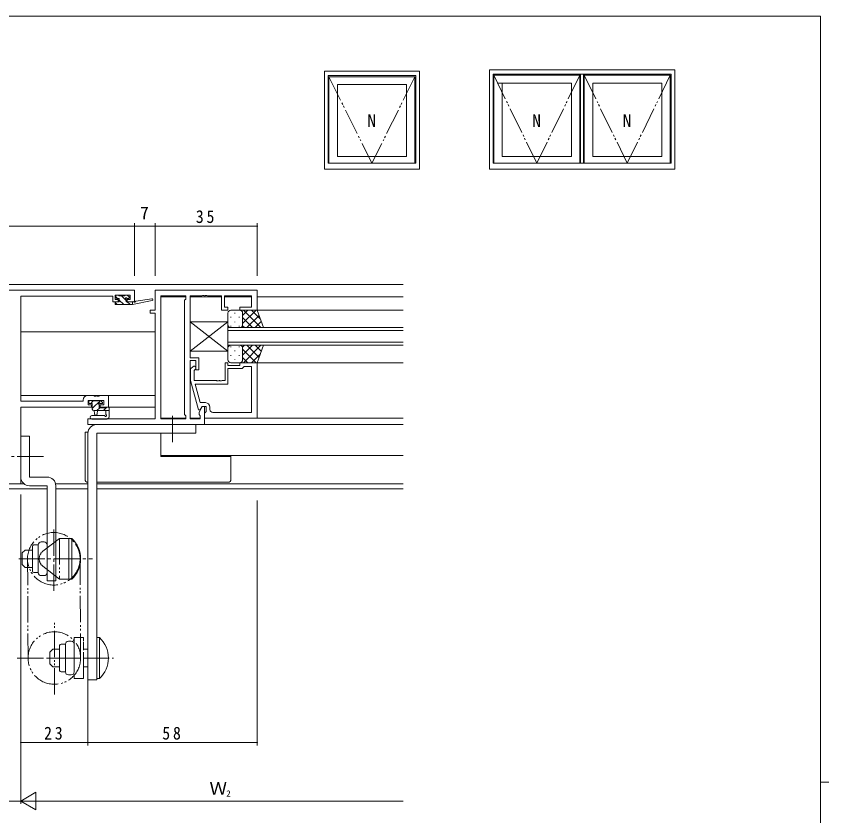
# Model space of a CAD drawing. Units: millimetres on the paper. Extents: x -420 to 373, y -297 to 267.
# Drawn here: x 76.7 to 355.1, y -9.5 to 264.4 of the extents above; entities that cross this region are included whole.
import ezdxf
from ezdxf.enums import TextEntityAlignment as Align

# ---------------------------------------------------------------- set-up
doc = ezdxf.new("R2010")
doc.units = ezdxf.units.MM
for name, pattern in [('CHAIN2', [12, 9, -1, 1, -1]), ('DASHED3', [4, 3, -1]), ('DOUBLE_CHAIN2', [12.8, 9, -1, 0.6, -0.6, 0.6, -1])]:
    doc.linetypes.add(name, pattern=pattern)
for name, color, linetype, lineweight in [('0-1_YKK_ZWAK', 7, 'Continuous', 9), ('0-3_YKK_11', 7, 'Continuous', 9), ('0-4_YKK_12', 2, 'Continuous', 9), ('0-5_YKK_13', 4, 'Continuous', 9), ('0-6_YKK_D', 6, 'Continuous', 9), ('0-7_YKK_A1', 4, 'Continuous', 9)]:
    doc.layers.add(name, color=color, linetype=linetype, lineweight=lineweight)
doc.styles.add('ＭＳ ゴシック', font='')
doc.styles.get('ＭＳ ゴシック').set_extended_font_data('MS Gothic')

msp = doc.modelspace()

# ---------------------------------------------------------------- linework, layer by layer
at = {"layer": '0-1_YKK_ZWAK'}
for p, q in [((352.3, 264.425), (-417.7, 264.425)), ((352.3, 264.425), (352.3, -260.575)), ((352.3, 1.925), (355.1, 1.925))]:
    msp.add_line(p, q, dxfattribs=at)
at = {"layer": '0-3_YKK_11'}
for p, q in [((19.222, 170.518), (117.222, 170.518)), ((117.222, 170.518), (117.222, 166.618)), ((124.222, 170.517), (124.222, 163.717)), ((159.222, 170.517), (124.222, 170.517)), ((159.222, 163.717), (159.222, 170.517)), ((78.222, 168.518), (78.222, 132.518)), ((109.722, 168.518), (78.222, 168.518)), ((109.722, 166.618), (109.722, 168.518)), ((110.522, 168.888), (110.522, 167.418)), ((115.722, 168.888), (110.522, 168.888)), ((110.522, 167.418), (111.622, 167.418)), ((111.622, 167.418), (111.622, 166.618)), ((114.622, 167.418), (115.722, 167.418)), ((114.622, 166.618), (114.622, 167.418)), ((115.722, 167.418), (115.722, 168.888)), ((126.152, 168.587), (126.152, 126.447)), ((134.722, 168.587), (126.152, 168.587)), ((126.152, 168.587), (126.152, 126.447)), ((134.292, 167.087), (134.722, 167.517)), ((134.292, 127.947), (134.292, 167.087)), ((134.722, 167.517), (134.722, 168.587)), ((136.222, 168.587), (140.264, 168.587)), ((136.222, 147.417), (136.222, 168.587)), ((140.264, 168.587), (140.447, 168.707)), ((140.447, 168.707), (140.997, 168.707)), ((140.997, 168.707), (141.18, 168.587)), ((141.18, 168.587), (141.264, 168.587)), ((141.264, 168.587), (141.447, 168.707)), ((141.447, 168.707), (141.997, 168.707)), ((141.997, 168.707), (142.18, 168.587)), ((142.18, 168.587), (147.022, 168.587)), ((147.022, 168.587), (147.022, 163.717)), ((148.022, 168.587), (157.292, 168.587)), ((148.022, 164.717), (148.022, 168.587)), ((157.292, 168.587), (157.292, 164.717)), ((111.622, 166.618), (109.722, 166.618)), ((117.222, 166.618), (114.622, 166.618)), ((149.222, 164.717), (148.022, 164.717)), ((149.222, 163.717), (149.222, 164.717)), ((153.222, 164.717), (153.222, 163.717)), ((157.292, 164.717), (153.222, 164.717)), ((122.522, 163.717), (122.522, 162.717)), ((124.222, 163.717), (122.522, 163.717)), ((122.522, 162.717), (124.222, 162.717)), ((124.222, 162.717), (124.222, 126.447)), ((147.022, 163.717), (149.222, 163.717)), ((153.222, 163.717), (159.222, 163.717)), ((139.222, 147.417), (136.222, 147.417)), ((136.222, 146.417), (138.222, 146.417)), ((136.222, 126.447), (136.222, 146.417)), ((138.222, 146.417), (138.222, 143.217)), ((139.222, 143.217), (139.222, 147.417)), ((148.222, 145.717), (149.222, 145.717)), ((148.222, 139.617), (148.222, 145.717)), ((149.222, 145.717), (149.222, 144.717)), ((153.222, 145.717), (159.222, 145.717)), ((153.222, 144.717), (153.222, 145.717)), ((159.222, 145.717), (159.222, 126.717)), ((136.422, 143.566), (137.198, 144.342)), ((136.422, 139.621), (136.422, 143.566)), ((138.046, 143.493), (137.622, 143.069)), ((137.622, 143.069), (137.622, 139.617)), ((138.222, 143.217), (139.222, 143.217)), ((149.222, 144.717), (153.222, 144.717)), ((149.222, 143.717), (149.222, 138.317)), ((154.022, 143.717), (149.222, 143.717)), ((154.522, 144.217), (154.022, 143.717)), ((154.722, 144.417), (154.522, 144.217)), ((157.292, 144.417), (154.722, 144.417)), ((157.292, 128.647), (157.292, 144.417)), ((157.292, 128.647), (157.292, 144.417)), ((139.129, 129.517), (136.422, 139.621)), ((137.622, 139.617), (145.264, 139.617)), ((145.264, 139.617), (145.447, 139.497)), ((145.447, 139.497), (145.997, 139.497)), ((145.997, 139.497), (146.18, 139.617)), ((146.18, 139.617), (146.264, 139.617)), ((146.264, 139.617), (146.447, 139.497)), ((146.447, 139.497), (146.997, 139.497)), ((146.997, 139.497), (147.18, 139.617)), ((147.18, 139.617), (148.222, 139.617)), ((138.014, 138.317), (139.702, 132.017)), ((149.222, 138.317), (138.014, 138.317)), ((101.122, 134.418), (103.264, 134.418)), ((103.264, 134.418), (103.447, 134.298)), ((103.447, 134.298), (103.997, 134.298)), ((103.997, 134.298), (104.18, 134.418)), ((104.18, 134.418), (104.264, 134.418)), ((104.264, 134.418), (104.447, 134.298)), ((104.447, 134.298), (104.997, 134.298)), ((104.997, 134.298), (105.18, 134.418)), ((105.18, 134.418), (108.222, 134.418)), ((108.222, 134.418), (108.222, 130.518)), ((78.222, 132.518), (99.622, 132.518)), ((99.622, 132.518), (99.622, 132.918)), ((101.252, 132.788), (101.252, 131.318)), ((106.722, 132.788), (101.252, 132.788)), ((101.252, 131.318), (102.422, 131.318)), ((102.422, 131.318), (102.422, 130.518)), ((105.422, 131.318), (106.722, 131.318)), ((105.422, 130.518), (105.422, 131.318)), ((106.722, 131.318), (106.722, 132.788)), ((139.702, 132.017), (141.522, 132.017)), ((78.222, 130.518), (78.222, 104.218)), ((102.422, 130.518), (78.222, 130.518)), ((108.222, 130.518), (105.422, 130.518)), ((139.729, 129.517), (139.129, 129.517)), ((140.422, 130.717), (139.292, 128.76)), ((139.292, 128.76), (139.292, 127.947)), ((140.422, 130.717), (139.729, 129.517)), ((141.222, 130.717), (140.422, 130.717)), ((141.722, 130.717), (140.422, 130.717)), ((141.222, 124.517), (141.222, 130.717)), ((141.222, 128.417), (141.522, 128.717)), ((141.222, 126.717), (141.222, 128.417)), ((141.522, 128.717), (141.722, 128.917)), ((141.722, 128.917), (141.722, 130.717)), ((143.022, 130.517), (143.022, 129.647)), ((144.022, 128.647), (157.292, 128.647)), ((101.222, 126.447), (101.222, 124.517)), ((124.222, 126.447), (101.222, 126.447)), ((126.152, 126.447), (134.722, 126.447)), ((134.722, 127.517), (134.292, 127.947)), ((134.722, 126.447), (134.722, 127.517)), ((139.722, 126.447), (136.222, 126.447)), ((139.292, 127.947), (139.722, 127.517)), ((139.722, 127.517), (139.722, 126.447)), ((159.222, 126.717), (141.222, 126.717)), ((101.222, 124.517), (141.222, 124.517)), ((78.222, 104.218), (58.222, 104.218))]:
    msp.add_line(p, q, dxfattribs=at)
for centre, radius, start, end in [((137.622, 143.917), 0.6, 314.99998, 135), ((101.122, 132.918), 1.5, 90, 179.99998), ((141.522, 130.517), 1.5, 0, 89.99998), ((144.022, 129.647), 1, 180, 269.99998)]:
    msp.add_arc(centre, radius, start, end, dxfattribs=at)
at = {"layer": '0-4_YKK_12'}
for p, q in [((-72.778, 172.518), (209.222, 172.518)), ((134.72, 168.317), (126.153, 168.317)), ((147.02, 168.317), (136.223, 168.317)), ((157.29, 168.317), (148.023, 168.317)), ((209.222, 168.317), (159.222, 168.317)), ((158.722, 163.717), (209.222, 163.717)), ((124.222, 156.318), (78.222, 156.318)), ((149.221, 157.717), (209.222, 157.717)), ((149.221, 151.717), (149.221, 157.717)), ((209.222, 156.717), (149.221, 156.717)), ((149.221, 152.717), (209.222, 152.717)), ((209.222, 151.717), (149.221, 151.717)), ((209.222, 145.717), (159.222, 145.717)), ((78.222, 134.418), (124.222, 134.418)), ((124.222, 130.518), (107.922, 130.518)), ((134.72, 126.717), (126.153, 126.717)), ((139.72, 126.717), (136.223, 126.717)), ((209.222, 126.717), (141.522, 126.717)), ((209.222, 124.517), (140.784, 124.517)), ((126.152, 121.518), (126.152, 113.918)), ((209.222, 113.918), (126.152, 113.918)), ((79.381, 104.148), (57.063, 104.148)), ((101.22, 104.148), (90.153, 104.148)), ((209.222, 104.148), (104.22, 104.148)), ((87.22, 102.518), (49.224, 102.518)), ((101.22, 102.518), (90.22, 102.518)), ((209.222, 102.518), (104.22, 102.518))]:
    msp.add_line(p, q, dxfattribs=at)
at = {"layer": '0-5_YKK_13'}
for p, q in [((110.822, 168.018), (110.822, 168.518)), ((110.822, 168.27), (111.374, 167.718)), ((111.122, 168.818), (111.622, 168.818)), ((111.822, 168.618), (113.822, 168.618)), ((111.922, 167.17), (113.474, 165.618)), ((112.719, 168.618), (114.322, 167.015)), ((114.022, 168.818), (114.622, 168.818)), ((115.122, 167.718), (114.783, 167.718)), ((114.834, 168.73), (115.334, 168.23)), ((117.634, 166.791), (123.176, 167.615)), ((110.522, 166.325), (111.229, 165.618)), ((110.522, 165.918), (110.522, 166.318)), ((110.822, 166.618), (111.922, 166.618)), ((114.719, 166.618), (115.719, 165.618)), ((116.52, 165.618), (123.281, 167.024)), ((116.52, 166.618), (116.607, 166.632)), ((149.222, 158.717), (149.222, 162.717)), ((150.222, 163.717), (153.222, 163.717)), ((151.585, 162.797), (151.585, 162.597)), ((159.222, 163.717), (153.222, 163.717)), ((154.222, 161.926), (156.014, 163.717)), ((154.222, 159.097), (158.842, 163.717)), ((154.222, 162.717), (154.222, 159.117)), ((154.222, 162.317), (154.222, 158.717)), ((154.49, 163.717), (160.49, 157.717)), ((155.671, 157.717), (159.866, 161.913)), ((157.319, 163.717), (160.279, 160.757)), ((161.365, 157.717), (159.222, 163.717)), ((149.222, 159.717), (136.222, 159.717)), ((136.222, 159.717), (136.222, 149.717)), ((149.222, 159.717), (136.222, 149.717)), ((149.222, 149.717), (136.222, 159.717)), ((149.222, 159.717), (149.222, 149.717)), ((150.17, 161.382), (150.17, 161.182)), ((151.585, 159.767), (151.585, 159.567)), ((153, 161.382), (153, 161.182)), ((154.222, 161.157), (157.662, 157.717)), ((158.499, 157.717), (160.611, 159.829)), ((150.17, 158.352), (150.17, 158.152)), ((153.222, 157.717), (150.222, 157.717)), ((153, 158.352), (153, 158.152)), ((153.222, 157.717), (161.365, 157.717)), ((154.165, 158.385), (154.833, 157.717)), ((149.222, 150.717), (149.222, 146.717)), ((150.17, 151.082), (150.17, 151.282)), ((153.222, 151.717), (150.222, 151.717)), ((153, 151.082), (153, 151.282)), ((161.365, 151.717), (153.222, 151.717)), ((154.165, 151.049), (154.833, 151.717)), ((154.222, 148.278), (157.662, 151.717)), ((154.222, 147.117), (154.222, 150.717)), ((154.49, 145.717), (160.49, 151.717)), ((155.671, 151.717), (159.866, 147.522)), ((158.499, 151.717), (160.611, 149.606)), ((161.365, 151.717), (159.222, 145.717)), ((136.222, 149.717), (149.222, 149.717)), ((150.17, 148.052), (150.17, 148.252)), ((151.585, 149.667), (151.585, 149.867)), ((153, 148.052), (153, 148.252)), ((154.222, 150.338), (158.842, 145.717)), ((154.222, 146.717), (154.222, 150.317)), ((157.319, 145.717), (160.279, 148.678)), ((150.222, 145.717), (153.222, 145.717)), ((151.585, 146.637), (151.585, 146.837)), ((159.222, 145.717), (153.222, 145.717)), ((154.222, 147.509), (156.014, 145.717)), ((101.522, 131.988), (101.522, 132.488)), ((101.822, 132.788), (102.322, 132.788)), ((102.165, 131.688), (103.065, 132.588)), ((102.522, 132.588), (104.622, 132.588)), ((102.722, 129.999), (105.5, 132.777)), ((104.822, 132.788), (105.422, 132.788)), ((105.922, 131.688), (105.583, 131.688)), ((105.634, 132.7), (106.134, 132.2)), ((108.522, 129.288), (103.222, 129.288)), ((103.322, 129.288), (103.424, 128.143)), ((104.256, 129.288), (105.256, 130.288)), ((104.522, 129.288), (104.42, 128.143)), ((106.501, 129.288), (107.701, 130.488)), ((107.322, 128.107), (107.322, 129.288)), ((107.622, 130.488), (108.222, 130.488)), ((108.522, 130.188), (108.522, 127.225)), ((106.786, 127.618), (102.538, 127.618)), ((107.717, 126.418), (102.538, 126.418)), ((107.907, 126.485), (108.338, 126.838)), ((138.22, 124.518), (104.22, 124.518)), ((138.22, 124.518), (138.22, 121.518)), ((78.22, 120.518), (78.22, 106.518)), ((81.22, 120.518), (78.22, 120.518)), ((81.22, 120.518), (81.22, 106.518)), ((100.222, 121.918), (101.222, 121.918)), ((100.222, 105.718), (100.222, 121.918)), ((101.22, 121.518), (101.22, 37.018)), ((101.222, 121.918), (101.247, 121.918)), ((104.22, 37.018), (104.22, 121.518)), ((104.22, 121.518), (138.22, 121.518)), ((126.222, 113.918), (126.222, 113.618)), ((126.222, 113.618), (149.222, 113.618)), ((150.222, 113.618), (150.222, 113.918)), ((87.22, 106.518), (81.22, 106.518)), ((87.22, 103.518), (81.22, 103.518)), ((87.22, 71.018), (87.22, 103.518)), ((90.22, 103.518), (90.22, 71.018)), ((149.222, 104.718), (104.22, 104.718)), ((85.22, 84.291), (86.22, 84.291)), ((91.52, 83.97), (91.52, 81.22)), ((95.72, 85.518), (94.72, 85.518)), ((95.72, 85.518), (95.72, 71.518)), ((79.72, 81.518), (78.72, 80.518)), ((82.22, 81.518), (79.72, 81.518)), ((82.22, 82.768), (82.22, 74.268)), ((84.22, 83.268), (82.72, 83.268)), ((84.22, 83.291), (84.22, 81.905)), ((84.22, 75.131), (84.22, 81.905)), ((87.22, 83.291), (87.22, 73.744)), ((78.72, 80.518), (78.72, 76.518)), ((90.22, 75.815), (90.22, 73.065)), ((84.22, 73.768), (82.72, 73.768)), ((84.22, 75.131), (84.22, 73.744)), ((85.22, 72.744), (86.22, 72.744)), ((90.22, 71.018), (87.22, 71.018)), ((94.52, 50.291), (95.52, 50.291)), ((105.22, 37.518), (105.22, 51.518)), ((91.52, 40.268), (91.52, 48.768)), ((93.52, 49.268), (92.02, 49.268)), ((93.52, 47.905), (93.52, 49.291)), ((93.52, 47.905), (93.52, 41.131)), ((96.52, 39.744), (96.52, 49.291)), ((99.72, 49.97), (99.72, 47.22)), ((88.22, 42.518), (88.22, 46.518)), ((89.22, 41.518), (88.22, 42.518)), ((91.52, 41.518), (89.22, 41.518)), ((93.52, 39.768), (92.02, 39.768)), ((93.52, 39.744), (93.52, 41.131)), ((94.52, 38.744), (95.52, 38.744)), ((101.22, 37.018), (104.22, 37.018)), ((105.22, 37.518), (104.22, 37.518))]:
    msp.add_line(p, q, dxfattribs=at)
at = {"layer": '0-5_YKK_13', "linetype": 'CHAIN2'}
for p, q in [((130.22, 127.518), (130.22, 118.518)), ((85.992, 113.518), (68.614, 113.518)), ((89.52, 67.518), (89.52, 89.518)), ((77.487, 78.518), (102.806, 78.518)), ((87.551, 44.518), (109.959, 44.518))]:
    msp.add_line(p, q, dxfattribs=at)
at = {"layer": '0-5_YKK_13', "linetype": 'DOUBLE_CHAIN2'}
for p, q in [((85.784, 81.091), (91.52, 85.518)), ((94.72, 85.518), (91.52, 85.518)), ((91.52, 85.518), (91.52, 71.518)), ((94.72, 85.518), (94.72, 71.518)), ((80.52, 78.465), (80.72, 44.465)), ((98.52, 78.571), (98.72, 44.571)), ((85.784, 75.945), (91.52, 71.518)), ((94.72, 71.518), (91.52, 71.518)), ((89.72, 32.018), (89.72, 57.018)), ((96.52, 51.518), (96.52, 37.518)), ((99.72, 51.518), (96.52, 51.518)), ((99.72, 37.518), (99.72, 51.518)), ((77.02, 44.518), (101.58, 44.518)), ((96.52, 37.518), (99.72, 37.518))]:
    msp.add_line(p, q, dxfattribs=at)
at = {"layer": '0-5_YKK_13', "linetype": 'DASHED3'}
for p, q in [((101.22, 47.518), (99.72, 47.518)), ((101.22, 41.518), (99.72, 41.518))]:
    msp.add_line(p, q, dxfattribs=at)
at = {"layer": '0-5_YKK_13'}
for points in [[(111.922, 166.618), (111.922, 167.718), (111.122, 167.718)], [(114.322, 167.257), (114.322, 166.618), (116.52, 166.618)], [(110.822, 165.618), (116.52, 165.618), (116.52, 166.618)], [(102.722, 129.788), (102.722, 131.688), (101.822, 131.688)], [(105.122, 131.227), (105.122, 130.288), (107.422, 130.288)], [(126.319, 113.618), (126.34, 113.693), (126.36, 113.918)], [(149.222, 113.618), (150.222, 113.618), (150.222, 105.718)], [(95.72, 71.518), (94.72, 71.518), (94.72, 85.518)], [(82.22, 75.518), (79.72, 75.518), (78.72, 76.518)], [(105.22, 51.518), (104.22, 51.518), (104.22, 37.518)], [(91.52, 47.518), (89.22, 47.518), (88.22, 46.518)]]:
    msp.add_lwpolyline(points, dxfattribs=at)
at = {"layer": '0-5_YKK_13', "linetype": 'DOUBLE_CHAIN2'}
for centre in [(89.52, 78.518), (89.72, 44.518)]:
    msp.add_circle(centre, 9, dxfattribs=at)
at = {"layer": '0-5_YKK_13'}
for centre, radius, start, end in [((111.122, 168.518), 0.3, 90, 180), ((111.122, 168.018), 0.3, 180, 270), ((111.622, 168.618), 0.2, 0, 90), ((114.022, 168.618), 0.2, 90, 180), ((114.322, 167.718), 0.25, 33.05573, 236.94426), ((114.022, 167.257), 0.3, 0, 56.94426), ((114.783, 168.018), 0.3, 213.05573, 270), ((114.622, 168.518), 0.3, 45, 90), ((115.122, 168.018), 0.3, 270, 45), ((123.22, 167.318), 0.3, 281.7498, 98.44934), ((110.822, 166.318), 0.3, 90, 180), ((110.822, 165.918), 0.3, 180, 270), ((116.655, 166.336), 0.3, 39.19753, 99.19753), ((117.12, 166.715), 0.3, 219.19753, 338.44934), ((117.678, 166.495), 0.3, 98.44934, 158.44934), ((150.222, 162.717), 1, 90, 180), ((153.222, 162.717), 1, 0, 90), ((153.222, 162.717), 1, 0, 90), ((150.222, 158.717), 1, 180, 270), ((153.222, 158.717), 1, 270, 0), ((153.222, 158.717), 1, 270, 0), ((150.222, 150.717), 1, 90, 180), ((153.222, 150.717), 1, 0, 90), ((153.222, 150.717), 1, 0, 90), ((150.222, 146.717), 1, 180, 270), ((153.222, 146.717), 1, 270, 0), ((153.222, 146.717), 1, 270, 0), ((101.822, 132.488), 0.3, 90, 180), ((101.822, 131.988), 0.3, 180, 270), ((102.322, 132.588), 0.2, 0, 90), ((104.822, 132.588), 0.2, 90, 180), ((105.122, 131.688), 0.25, 33.05573, 236.94426), ((104.822, 131.227), 0.3, 0, 56.94426), ((105.583, 131.988), 0.3, 213.05573, 270), ((105.422, 132.488), 0.3, 45, 90), ((105.922, 131.988), 0.3, 270, 45), ((103.222, 129.788), 0.5, 180, 270), ((103.922, 128.188), 0.5, 185.09206, 354.90793), ((107.622, 128.107), 0.3, 180, 239.99998), ((107.622, 130.288), 0.2, 89.99998, 180), ((108.222, 130.188), 0.3, 0, 90), ((102.538, 127.018), 0.6, 90, 270), ((106.786, 127.318), 0.3, 26.74368, 90), ((107.322, 127.588), 0.3, 206.74368, 59.99998), ((107.717, 126.718), 0.3, 270, 309.23453), ((108.022, 127.225), 0.5, 309.23453, 0), ((104.22, 121.518), 3, 90, 180), ((81.22, 106.518), 3, 180, 270), ((87.22, 103.518), 3, 0, 90), ((101.222, 105.718), 1, 180, 270), ((149.222, 105.718), 1, 270, 0), ((85.22, 83.291), 1, 90, 180), ((86.22, 83.291), 1, 0, 90), ((89.053, 78.518), 9.667, 313.60283, 46.39716), ((82.72, 82.768), 0.5, 90, 180), ((82.72, 74.268), 0.5, 180, 270), ((85.22, 73.744), 1, 180, 270), ((86.22, 73.744), 1, 270, 0), ((94.52, 49.291), 1, 90, 180), ((95.52, 49.291), 1, 0, 90), ((98.553, 44.518), 9.667, 313.60283, 46.39716), ((92.02, 48.768), 0.5, 90, 180), ((92.02, 40.268), 0.5, 180, 270), ((94.52, 39.744), 1, 180, 270), ((95.52, 39.744), 1, 270, 0)]:
    msp.add_arc(centre, radius, start, end, dxfattribs=at)
at = {"layer": '0-5_YKK_13', "linetype": 'DOUBLE_CHAIN2'}
msp.add_arc((87.77, 78.518), 3.25, 127.66316, 232.33682, dxfattribs=at)
at = {"layer": '0-6_YKK_D'}
for p, q in [((19.222, 192.518), (117.222, 192.518)), ((117.222, 175.518), (117.222, 193.518)), ((117.222, 175.518), (117.222, 193.518)), ((117.222, 192.518), (124.222, 192.518)), ((124.222, 175.518), (124.222, 193.518)), ((124.222, 175.518), (124.222, 193.518)), ((124.222, 192.518), (159.222, 192.518)), ((159.222, 175.518), (159.222, 193.518)), ((78.222, 100.518), (78.222, -5.482)), ((78.222, 98.518), (78.222, 14.518)), ((78.222, 98.518), (78.222, -5.482)), ((101.222, 98.518), (101.222, 14.518)), ((101.222, 98.518), (101.222, 14.518)), ((159.222, 98.518), (159.222, 14.518)), ((101.222, 15.518), (78.222, 15.518)), ((101.222, 15.518), (159.222, 15.518)), ((78.222, -4.482), (83.418, -1.482)), ((83.418, -7.482), (83.418, -1.482)), ((58.222, -4.482), (78.222, -4.482)), ((78.222, -4.482), (88.614, -4.482)), ((78.222, -4.482), (83.418, -7.482)), ((84.222, -4.482), (209.222, -4.482))]:
    msp.add_line(p, q, dxfattribs=at)
for centre, start, end in [((117.222, 192.518), 0, 180), ((117.222, 192.518), 0, 180), ((117.222, 192.518), 180, 0), ((117.222, 192.518), 180, 0), ((124.222, 192.518), 0, 180), ((124.222, 192.518), 0, 180), ((124.222, 192.518), 180, 0), ((124.222, 192.518), 180, 0), ((159.222, 192.518), 0, 180), ((159.222, 192.518), 180, 0), ((78.222, 15.518), 0, 180), ((78.222, 15.518), 180, 0), ((101.222, 15.518), 0, 180), ((101.222, 15.518), 0, 180), ((101.222, 15.518), 180, 0), ((101.222, 15.518), 180, 0), ((159.222, 15.518), 0, 180), ((159.222, 15.518), 180, 0)]:
    msp.add_arc(centre, 0.106, start, end, dxfattribs=at)
at = {"layer": '0-7_YKK_A1'}
for p, q in [((214.802, 212.073), (214.802, 245.573)), ((183.552, 214.073), (183.552, 244.073)), ((183.552, 244.073), (213.552, 244.073)), ((183.802, 214.073), (183.802, 243.723)), ((183.802, 243.723), (198.552, 243.723)), ((198.552, 243.723), (213.302, 243.723)), ((213.302, 214.073), (213.302, 243.723)), ((213.552, 214.073), (213.552, 244.073)), ((301.05, 244.573), (240.05, 244.573)), ((240.05, 214.073), (240.05, 244.573)), ((240.3, 244.223), (269.8, 244.223)), ((240.3, 214.073), (240.3, 244.223)), ((240.3, 244.223), (254.775, 244.223)), ((269.8, 214.073), (269.8, 244.223)), ((270.05, 214.073), (270.05, 244.573)), ((271.05, 214.073), (271.05, 244.573)), ((285.775, 244.223), (271.3, 244.223)), ((271.3, 214.073), (271.3, 244.223)), ((300.8, 244.223), (271.3, 244.223)), ((300.8, 214.073), (300.8, 244.223)), ((301.05, 214.073), (301.05, 244.573)), ((186.702, 216.323), (186.702, 241.023)), ((186.702, 241.023), (198.552, 241.023)), ((198.552, 241.023), (210.402, 241.023)), ((210.402, 216.323), (210.402, 241.023)), ((241.621, 241.523), (266.9, 241.523)), ((243.2, 216.323), (243.2, 241.523)), ((243.2, 241.523), (254.775, 241.523)), ((266.9, 216.323), (266.9, 241.523)), ((285.775, 241.523), (274.2, 241.523)), ((274.2, 216.323), (274.2, 241.523)), ((297.9, 241.523), (274.2, 241.523)), ((297.9, 216.323), (297.9, 241.523)), ((186.702, 216.323), (210.402, 216.323)), ((243.2, 216.323), (266.9, 216.323)), ((297.9, 216.323), (274.2, 216.323)), ((182.302, 212.073), (214.802, 212.073)), ((183.552, 214.073), (213.552, 214.073)), ((238.8, 212.073), (269.8, 212.073)), ((301.05, 214.073), (240.05, 214.073)), ((302.3, 212.073), (269.8, 212.073))]:
    msp.add_line(p, q, dxfattribs=at)
at = {"layer": '0-7_YKK_A1', "linetype": 'DOUBLE_CHAIN2'}
for p, q in [((183.802, 243.723), (198.552, 214.073)), ((213.302, 243.723), (198.552, 214.073)), ((240.3, 244.223), (255.05, 214.073)), ((269.8, 244.223), (255.05, 214.073)), ((271.3, 244.223), (286.05, 214.073)), ((300.8, 244.223), (286.05, 214.073))]:
    msp.add_line(p, q, dxfattribs=at)
at = {"layer": '0-7_YKK_A1'}
for points in [[(182.302, 212.073), (182.302, 245.573), (214.802, 245.573)], [(238.8, 212.073), (238.8, 246.073), (269.8, 246.073)], [(302.3, 212.073), (302.3, 246.073), (269.8, 246.073)]]:
    msp.add_lwpolyline(points, dxfattribs=at)

# ---------------------------------------------------------------- texts
at = {"layer": '0-6_YKK_D', "color": 3, "style": 'ＭＳ ゴシック'}
for s, p in [('7', (119.122, 193.518)), ('Ｗ', (142.882, -3.682))]:
    msp.add_text(s, height=4.399, dxfattribs=at).set_placement(p, align=Align.BOTTOM_LEFT)
at = {"layer": '0-6_YKK_D', "color": 7, "style": 'ＭＳ ゴシック'}
msp.add_text('2', height=2.199, dxfattribs=at).set_placement((148.642, -3.682), align=Align.BOTTOM_LEFT)
at = {"layer": '0-6_YKK_D', "color": 3, "char_height": 4.399, "attachment_point": 7, "style": 'ＭＳ ゴシック'}
for s, insert in [('\\T1.36;\\W0.9;35', (138.202, 193.518)), ('\\T1.36;\\W0.9;23', (86.202, 16.518)), ('\\T1.36;\\W0.9;58', (126.702, 16.518))]:
    msp.add_mtext(s, dxfattribs=dict(at, insert=insert))
at = {"layer": '0-7_YKK_A1', "color": 3, "style": 'ＭＳ ゴシック'}
for p in [(196.978, 225.129), (253.476, 225.129), (284.476, 225.129)]:
    msp.add_text('N', height=4.399, dxfattribs=at).set_placement(p, align=Align.BOTTOM_LEFT)

doc.saveas('drawing.dxf')
